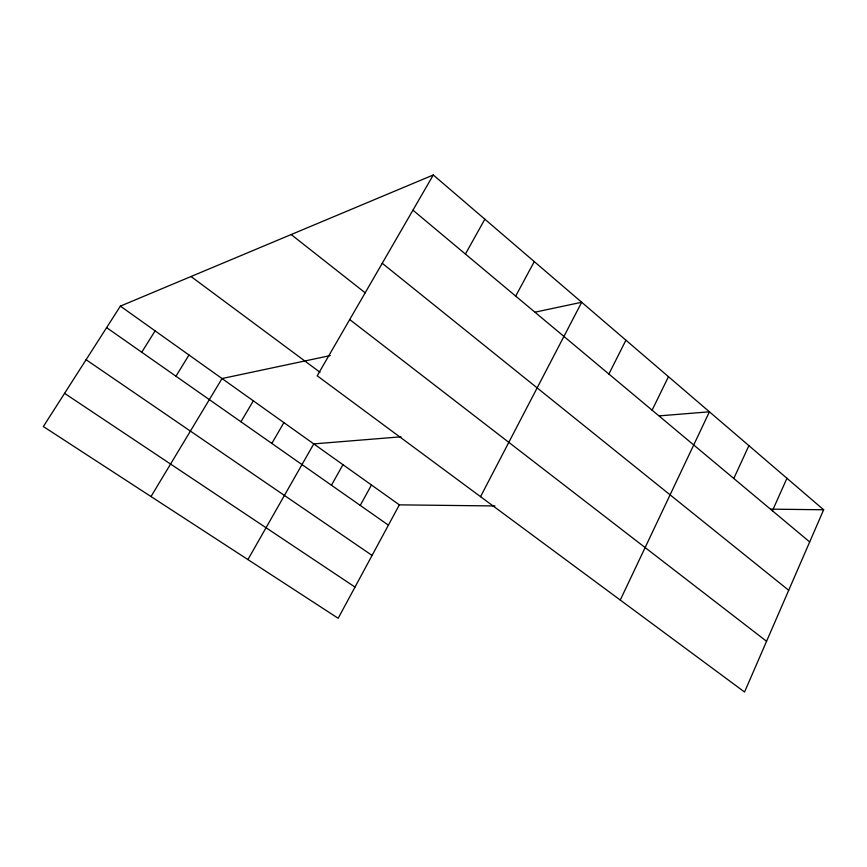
<?xml version="1.0" encoding="UTF-8"?>
<svg xmlns="http://www.w3.org/2000/svg" width="867" height="867" viewBox="0 0 867 867"><rect width="100%" height="100%" fill="white"/><g stroke="black" fill="none" stroke-linecap="round" stroke-linejoin="round"><path stroke-width="1.3" d="M823.65 509.763L744.547 692.018L317.203 375.801L433.283 174.982L823.65 509.763L770.904 509.157M772.421 510.782L786.943 478.281M733.796 478.486L748.893 445.649M620.263 600.051L709.423 411.803L659.353 415.867M652.103 410.178L668.468 376.668M608.872 374.024L625.92 340.189M480.546 496.672L581.703 302.258L535.297 312.109M494.949 505.96L399.351 504.854L338.173 618.279L43.35 426.542L120.372 306.127L433.283 174.982M515.692 296.113L534.278 261.596M360.249 505.418L371.455 484.989M331.454 485.227L342.942 464.679M465.416 254.064L484.848 219.199M247.919 559.583L313.756 443.893L401.009 436.816M271.826 443.438L283.899 422.619M240.95 421.796L253.327 400.836M150.999 496.553L222.028 378.543L330.294 355.578M175.958 376.224L188.984 355.004M141.733 352.23L155.106 330.88M64.581 393.347L355.004 587.078M86.093 359.718L372.073 555.422M106.619 327.618L388.405 525.153M120.372 306.127L399.351 504.854M191.011 276.519L320.031 372.279M349.715 319.555L766.558 641.287M291.171 234.545L365.245 292.862M382.249 263.275L788.699 590.275M412.941 210.182L809.68 541.94"/></g></svg>
